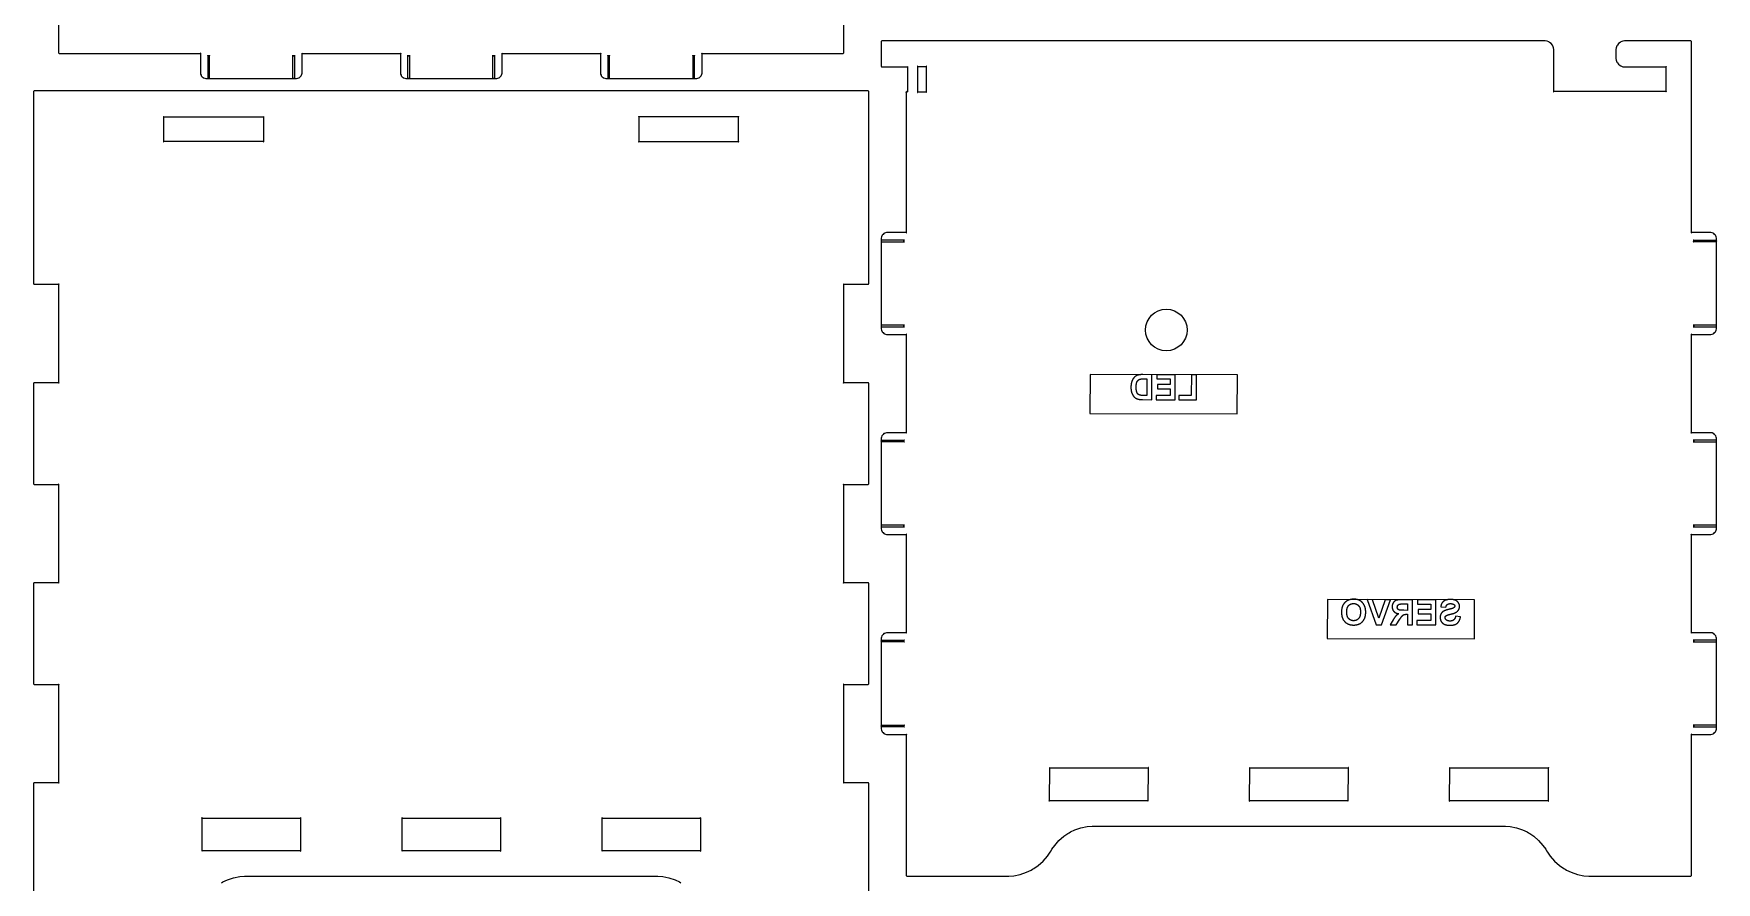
# Model space of a CAD drawing. Header units: millimetres. Extents: x 10 to 212, y 10 to 409.
# Drawn here: x 10 to 211.9, y 111 to 212.8 of the extents above; entities that cross this region are included whole.
import ezdxf

# ---------------------------------------------------------------- set-up
doc = ezdxf.new("R2010")
doc.units = ezdxf.units.MM
doc.layers.get('0').update_dxf_attribs({"linetype": 'CONTINUOUS'})

msp = doc.modelspace()

# ---------------------------------------------------------------- linework, layer by layer
for p, q in [((144.18, 171.86), (143.07, 171.87)), ((144.17, 168.86), (144.18, 171.86)), ((146.97, 171.86), (144.75, 171.86)), ((144.75, 171.86), (144.75, 171.35)), ((146.96, 168.86), (146.97, 171.86)), ((148.91, 171.83), (148.9, 169.36)), ((149.52, 171.82), (148.91, 171.83)), ((149.51, 168.85), (149.52, 171.82)), ((143.3, 171.36), (143.57, 171.36)), ((143.57, 171.36), (143.57, 169.37)), ((144.75, 171.35), (146.37, 171.35)), ((146.36, 170.68), (144.86, 170.69)), ((144.86, 170.69), (144.86, 170.18)), ((144.86, 170.18), (146.36, 170.18)), ((146.37, 171.35), (146.36, 170.68)), ((146.36, 170.18), (146.36, 169.36)), ((143.03, 168.87), (144.17, 168.86)), ((143.57, 169.37), (143.11, 169.37)), ((146.36, 169.36), (144.68, 169.37)), ((144.68, 169.37), (144.68, 168.86)), ((144.68, 168.86), (146.96, 168.86)), ((148.9, 169.36), (147.4, 169.36)), ((147.4, 169.36), (147.4, 168.85)), ((147.4, 168.85), (149.51, 168.85)), ((170.66, 144.86), (170.02, 144.87)), ((170.02, 144.87), (171.09, 141.86)), ((171.39, 142.64), (170.66, 144.86)), ((172.16, 144.86), (171.39, 142.64)), ((171.73, 141.86), (172.81, 144.86)), ((172.81, 144.86), (172.16, 144.86)), ((175.45, 144.85), (174.18, 144.86)), ((174.37, 144.35), (174.85, 144.35)), ((174.85, 143.58), (174.4, 143.59)), ((174.85, 144.35), (174.85, 143.58)), ((175.45, 141.85), (175.45, 144.85)), ((178.25, 144.85), (176.03, 144.85)), ((176.03, 144.85), (176.03, 144.34)), ((176.03, 144.34), (177.64, 144.34)), ((177.64, 143.67), (176.14, 143.68)), ((176.14, 143.68), (176.14, 143.17)), ((177.64, 144.34), (177.64, 143.67)), ((178.24, 141.85), (178.25, 144.85)), ((178.84, 143.99), (179.45, 143.96)), ((171.09, 141.86), (171.73, 141.86)), ((173.12, 142.44), (172.75, 141.86)), ((172.75, 141.86), (173.47, 141.86)), ((173.47, 141.86), (173.91, 142.51)), ((174.72, 143.11), (174.84, 143.11)), ((174.84, 143.11), (174.84, 141.85)), ((174.84, 141.85), (175.45, 141.85)), ((177.64, 142.35), (175.96, 142.36)), ((175.96, 142.36), (175.96, 141.85)), ((175.96, 141.85), (178.24, 141.85)), ((176.14, 143.17), (177.64, 143.17)), ((177.64, 143.17), (177.64, 142.35)), ((181.2, 142.81), (180.61, 142.87))]:
    msp.add_line(p, q)
for points in [[(13, 227.4), (13, 210.5), (13, 210.48), (13.03, 210.43), (13.08, 210.4), (13.1, 210.4), (30, 210.4), (30.01, 210.4), (30.04, 210.41), (30.04, 210.44), (30.01, 210.44), (30, 210.41), (30, 210.4), (30, 208.1), (30, 208.06), (30.02, 207.92), (30.08, 207.78), (30.09, 207.75), (30.11, 207.72), (30.21, 207.61), (30.32, 207.51), (30.35, 207.49), (30.38, 207.48), (30.52, 207.43), (30.65, 207.4), (30.7, 207.4), (31, 207.4), (41.2, 207.4), (41.18, 207.4), (41.13, 207.43), (41.1, 207.48), (41.1, 207.5), (41.1, 210.2), (41.1, 210.19), (41.11, 210.15), (41.11, 210.15), (41.12, 210.15), (41.15, 210.12), (41.15, 210.11), (41.15, 210.11), (41.19, 210.1), (41.2, 210.1), (41.21, 210.1), (41.25, 210.11), (41.25, 210.11), (41.25, 210.12), (41.28, 210.15), (41.29, 210.15), (41.29, 210.15), (41.3, 210.19), (41.3, 210.2), (41.3, 207.5), (41.3, 207.48), (41.27, 207.43), (41.22, 207.4), (41.2, 207.4), (41.5, 207.4), (41.54, 207.4), (41.68, 207.43), (41.82, 207.48), (41.85, 207.49), (41.88, 207.51), (41.99, 207.61), (42.09, 207.72), (42.11, 207.75), (42.12, 207.78), (42.2, 208.02), (42.2, 208.1), (42.2, 210.4), (54, 210.4), (54, 210.41), (54.01, 210.44), (54.04, 210.44), (54.04, 210.41), (54.01, 210.4), (54, 210.4), (54, 208.1), (54, 208.06), (54.02, 207.92), (54.08, 207.78), (54.09, 207.75), (54.11, 207.72), (54.21, 207.61), (54.32, 207.51), (54.35, 207.49), (54.38, 207.48), (54.52, 207.43), (54.65, 207.4), (54.7, 207.4), (55, 207.4), (54.98, 207.4), (54.93, 207.43), (54.9, 207.48), (54.9, 207.5), (54.9, 210.2), (54.9, 210.19), (54.91, 210.15), (54.91, 210.15), (54.91, 210.15), (54.95, 210.12), (54.95, 210.11), (54.95, 210.11), (54.99, 210.1), (55, 210.1), (55.01, 210.1), (55.05, 210.11), (55.05, 210.11), (55.05, 210.12), (55.08, 210.15), (55.09, 210.15), (55.09, 210.15), (55.1, 210.19), (55.1, 210.2), (55.1, 207.5), (55.1, 207.48), (55.07, 207.43), (55.02, 207.4), (55, 207.4), (65.2, 207.4), (65.18, 207.4), (65.13, 207.43), (65.1, 207.48), (65.1, 207.5), (65.1, 210.2), (65.1, 210.19), (65.11, 210.15), (65.11, 210.15), (65.11, 210.15), (65.15, 210.12), (65.15, 210.11), (65.15, 210.11), (65.19, 210.1), (65.2, 210.1), (65.21, 210.1), (65.25, 210.11), (65.25, 210.11), (65.25, 210.12), (65.28, 210.15), (65.29, 210.15), (65.29, 210.15), (65.3, 210.19), (65.3, 210.2), (65.3, 207.5), (65.3, 207.48), (65.27, 207.43), (65.22, 207.4), (65.2, 207.4), (65.5, 207.4), (65.59, 207.4), (65.82, 207.48), (65.85, 207.49), (65.88, 207.51), (65.99, 207.61), (66.09, 207.72), (66.11, 207.75), (66.12, 207.78), (66.2, 208.02), (66.2, 208.1), (66.2, 210.4), (78, 210.4), (78, 210.41), (78.01, 210.44), (78.04, 210.44), (78.04, 210.41), (78.01, 210.4), (78, 210.4), (78, 208.1), (78, 208.06), (78.02, 207.92), (78.08, 207.78), (78.09, 207.75), (78.11, 207.72), (78.21, 207.61), (78.32, 207.51), (78.35, 207.49), (78.38, 207.48), (78.52, 207.43), (78.65, 207.4), (78.7, 207.4), (79, 207.4), (79.02, 207.4), (79.07, 207.43), (79.1, 207.48), (79.1, 207.5), (79.1, 210.2), (79.1, 210.19), (79.09, 210.15), (79.09, 210.15), (79.08, 210.15), (79.05, 210.12), (79.05, 210.11), (79.05, 210.11), (79.01, 210.1), (79, 210.1), (78.99, 210.1), (78.95, 210.11), (78.95, 210.11), (78.95, 210.12), (78.91, 210.15), (78.91, 210.15), (78.91, 210.15), (78.9, 210.19), (78.9, 210.2), (78.9, 207.5), (78.9, 207.48), (78.93, 207.43), (78.98, 207.4), (79, 207.4), (89.2, 207.4), (89.5, 207.4), (89.59, 207.4), (89.82, 207.48), (89.85, 207.49), (89.88, 207.51), (89.99, 207.61), (90.09, 207.72), (90.11, 207.75), (90.12, 207.78), (90.2, 208.02), (90.2, 208.1), (90.2, 210.4), (90.19, 210.4), (90.16, 210.41), (90.16, 210.44), (90.18, 210.44), (90.2, 210.41), (90.2, 210.4), (107.1, 210.4), (107.12, 210.4), (107.17, 210.43), (107.2, 210.48), (107.2, 210.5), (107.2, 227.4)], [(110.2, 105.8), (110.2, 122.8), (110.2, 122.82), (110.17, 122.87), (110.12, 122.9), (110.1, 122.9), (107.2, 122.9), (107.2, 134.7), (107.2, 134.71), (107.19, 134.74), (107.16, 134.74), (107.16, 134.72), (107.19, 134.7), (107.2, 134.7), (110.1, 134.7), (110.12, 134.7), (110.17, 134.73), (110.2, 134.78), (110.2, 134.8), (110.2, 146.8), (110.2, 146.82), (110.17, 146.87), (110.12, 146.9), (110.1, 146.9), (107.2, 146.9), (107.2, 146.89), (107.19, 146.86), (107.16, 146.86), (107.16, 146.89), (107.19, 146.9), (107.2, 146.9), (107.2, 158.7), (107.19, 158.7), (107.16, 158.72), (107.16, 158.74), (107.19, 158.74), (107.2, 158.71), (107.2, 158.7), (110.1, 158.7), (110.12, 158.7), (110.17, 158.73), (110.2, 158.78), (110.2, 158.8), (110.2, 170.8), (110.2, 170.82), (110.17, 170.87), (110.12, 170.9), (110.1, 170.9), (107.2, 170.9), (107.2, 170.89), (107.19, 170.86), (107.16, 170.86), (107.16, 170.89), (107.19, 170.9), (107.2, 170.9), (107.2, 182.7), (110.1, 182.7), (110.12, 182.7), (110.17, 182.73), (110.2, 182.78), (110.2, 182.8), (110.2, 199.8), (110.2, 205.8), (110.2, 205.82), (110.17, 205.87), (110.12, 205.9), (110.1, 205.9), (107.1, 205.9), (70.1, 205.9), (50.1, 205.9), (13.1, 205.9), (10.1, 205.9), (10.08, 205.9), (10.03, 205.87), (10, 205.82), (10, 205.8), (10, 199.8), (10, 182.8), (10, 182.78), (10.03, 182.73), (10.08, 182.7), (10.1, 182.7), (13, 182.7), (13, 182.71), (13.01, 182.74), (13.04, 182.74), (13.04, 182.72), (13.01, 182.7), (13, 182.7), (13, 170.9), (13.01, 170.9), (13.04, 170.89), (13.04, 170.86), (13.01, 170.86), (13, 170.89), (13, 170.9), (10.1, 170.9), (10.08, 170.9), (10.03, 170.87), (10, 170.82), (10, 170.8), (10, 158.8), (10, 158.78), (10.03, 158.73), (10.08, 158.7), (10.1, 158.7), (13, 158.7), (13, 146.9), (10.1, 146.9), (10.08, 146.9), (10.03, 146.87), (10, 146.82), (10, 146.8), (10, 134.8), (10, 134.78), (10.03, 134.73), (10.08, 134.7), (10.1, 134.7), (13, 134.7), (13, 134.71), (13.01, 134.74), (13.04, 134.74), (13.04, 134.72), (13.01, 134.7), (13, 134.7), (13, 122.9), (13.01, 122.9), (13.04, 122.89), (13.04, 122.86), (13.01, 122.86), (13, 122.89), (13, 122.9), (10.1, 122.9), (10.08, 122.9), (10.03, 122.87), (10, 122.82), (10, 122.8), (10, 105.8)], [(32.54, 110.91), (32.71, 111.01), (33.24, 111.25), (33.96, 111.5), (34.72, 111.65), (35.3, 111.7), (35.49, 111.7), (84.71, 111.7), (84.9, 111.7), (85.48, 111.65), (86.23, 111.5), (86.96, 111.25), (87.49, 111.01), (87.66, 110.91)]]:
    msp.add_lwpolyline(points)
for points in [[(31.1, 207.48), (31.1, 207.5), (31.1, 210.2), (31.1, 210.19), (31.09, 210.15), (31.09, 210.15), (31.08, 210.15), (31.05, 210.12), (31.05, 210.11), (31.05, 210.11), (31.01, 210.1), (31, 210.1), (30.99, 210.1), (30.95, 210.11), (30.95, 210.11), (30.95, 210.12), (30.91, 210.15), (30.91, 210.15), (30.91, 210.15), (30.9, 210.19), (30.9, 210.2), (30.9, 207.5), (30.9, 207.48), (30.93, 207.43), (30.98, 207.4), (31, 207.4), (31.02, 207.4), (31.07, 207.43)], [(42.16, 210.44), (42.16, 210.41), (42.19, 210.4), (42.2, 210.4), (42.2, 210.41), (42.18, 210.44)], [(66.18, 210.44), (66.16, 210.44), (66.16, 210.41), (66.19, 210.4), (66.2, 210.4), (66.2, 210.41)], [(89.3, 210.2), (89.3, 210.19), (89.29, 210.15), (89.29, 210.15), (89.28, 210.15), (89.25, 210.12), (89.25, 210.11), (89.25, 210.11), (89.21, 210.1), (89.2, 210.1), (89.19, 210.1), (89.15, 210.11), (89.15, 210.11), (89.15, 210.12), (89.11, 210.15), (89.11, 210.15), (89.11, 210.15), (89.1, 210.19), (89.1, 210.2), (89.1, 207.5), (89.1, 207.48), (89.13, 207.43), (89.18, 207.4), (89.2, 207.4), (89.22, 207.4), (89.27, 207.43), (89.3, 207.48), (89.3, 207.5)], [(127.6, 111.75), (128.38, 111.91), (129.13, 112.16), (129.68, 112.42), (129.85, 112.52), (130.02, 112.62), (130.51, 112.96), (131.11, 113.49), (131.64, 114.09), (131.98, 114.58), (132.08, 114.75), (132.18, 114.92), (132.51, 115.39), (133.02, 115.97), (133.6, 116.48), (134.07, 116.81), (134.24, 116.91), (134.41, 117.01), (134.94, 117.25), (135.66, 117.5), (136.42, 117.65), (137, 117.7), (137.19, 117.7), (186.41, 117.7), (186.6, 117.7), (187.18, 117.65), (187.93, 117.5), (188.66, 117.25), (189.19, 117.01), (189.36, 116.91), (189.52, 116.81), (190, 116.48), (190.58, 115.97), (191.09, 115.39), (191.42, 114.92), (191.52, 114.75), (191.62, 114.58), (191.96, 114.09), (192.49, 113.49), (193.09, 112.96), (193.58, 112.62), (193.75, 112.52), (193.92, 112.42), (194.47, 112.16), (195.22, 111.91), (196, 111.75), (196.6, 111.7), (196.8, 111.7), (208.8, 111.7), (208.82, 111.7), (208.87, 111.73), (208.9, 111.78), (208.9, 111.8), (208.9, 128.7), (208.9, 128.71), (208.88, 128.74), (208.86, 128.74), (208.86, 128.72), (208.89, 128.7), (208.9, 128.7), (211.2, 128.7), (211.24, 128.7), (211.38, 128.72), (211.52, 128.78), (211.55, 128.79), (211.58, 128.81), (211.69, 128.91), (211.79, 129.02), (211.81, 129.05), (211.82, 129.08), (211.9, 129.32), (211.9, 129.4), (211.9, 129.7), (211.9, 139.9), (211.9, 140.2), (211.9, 140.25), (211.88, 140.38), (211.82, 140.52), (211.81, 140.55), (211.79, 140.58), (211.69, 140.69), (211.58, 140.79), (211.55, 140.81), (211.52, 140.82), (211.38, 140.88), (211.24, 140.9), (211.2, 140.9), (208.9, 140.9), (208.89, 140.9), (208.86, 140.89), (208.86, 140.86), (208.88, 140.86), (208.9, 140.89), (208.9, 140.9), (208.9, 152.7), (208.89, 152.7), (208.86, 152.72), (208.86, 152.74), (208.88, 152.74), (208.9, 152.71), (208.9, 152.7), (211.2, 152.7), (211.24, 152.7), (211.38, 152.73), (211.52, 152.78), (211.55, 152.79), (211.58, 152.81), (211.69, 152.91), (211.79, 153.02), (211.81, 153.05), (211.82, 153.08), (211.9, 153.32), (211.9, 153.4), (211.9, 153.7), (211.9, 153.72), (211.87, 153.77), (211.82, 153.8), (211.8, 153.8), (209.1, 153.8), (209.11, 153.8), (209.15, 153.79), (209.15, 153.79), (209.15, 153.78), (209.18, 153.75), (209.19, 153.75), (209.19, 153.75), (209.2, 153.71), (209.2, 153.7), (209.2, 153.69), (209.19, 153.65), (209.19, 153.65), (209.18, 153.65), (209.15, 153.62), (209.15, 153.61), (209.15, 153.61), (209.11, 153.6), (209.1, 153.6), (211.8, 153.6), (211.82, 153.6), (211.87, 153.63), (211.9, 153.68), (211.9, 153.7), (211.9, 163.9), (211.9, 164.2), (211.9, 164.25), (211.88, 164.38), (211.82, 164.52), (211.81, 164.55), (211.79, 164.58), (211.69, 164.69), (211.58, 164.79), (211.55, 164.81), (211.52, 164.82), (211.38, 164.88), (211.24, 164.9), (211.2, 164.9), (208.9, 164.9), (208.9, 164.89), (208.88, 164.86), (208.86, 164.86), (208.86, 164.89), (208.89, 164.9), (208.9, 164.9), (208.9, 176.7), (208.9, 176.71), (208.88, 176.74), (208.86, 176.74), (208.86, 176.72), (208.89, 176.7), (208.9, 176.7), (211.2, 176.7), (211.24, 176.7), (211.38, 176.72), (211.52, 176.78), (211.55, 176.79), (211.58, 176.81), (211.69, 176.91), (211.79, 177.02), (211.81, 177.05), (211.82, 177.08), (211.88, 177.22), (211.9, 177.36), (211.9, 177.4), (211.9, 177.7), (211.9, 187.9), (211.9, 187.88), (211.87, 187.83), (211.82, 187.8), (211.8, 187.8), (209.1, 187.8), (209.11, 187.8), (209.15, 187.81), (209.15, 187.81), (209.15, 187.82), (209.18, 187.85), (209.19, 187.85), (209.19, 187.85), (209.2, 187.89), (209.2, 187.9), (209.2, 187.91), (209.19, 187.95), (209.19, 187.95), (209.18, 187.96), (209.15, 187.99), (209.15, 187.99), (209.15, 187.99), (209.11, 188), (209.1, 188), (211.8, 188), (211.82, 188), (211.87, 187.97), (211.9, 187.92), (211.9, 187.9), (211.9, 188.2), (211.9, 188.25), (211.88, 188.38), (211.82, 188.52), (211.81, 188.55), (211.79, 188.58), (211.69, 188.69), (211.58, 188.79), (211.55, 188.81), (211.52, 188.82), (211.38, 188.88), (211.24, 188.9), (211.2, 188.9), (208.9, 188.9), (208.89, 188.9), (208.86, 188.89), (208.86, 188.86), (208.88, 188.86), (208.9, 188.89), (208.9, 188.9), (208.9, 205.8), (208.9, 211.8), (208.9, 211.82), (208.87, 211.87), (208.82, 211.9), (208.8, 211.9), (200.95, 211.9), (200.88, 211.9), (200.67, 211.86), (200.44, 211.78), (200.4, 211.75), (200.36, 211.73), (200.17, 211.58), (200.02, 211.39), (200, 211.35), (199.97, 211.31), (199.89, 211.09), (199.85, 210.87), (199.85, 210.8), (199.85, 209.88), (199.85, 209.81), (199.89, 209.59), (199.97, 209.37), (200, 209.33), (200.02, 209.28), (200.17, 209.1), (200.36, 208.95), (200.4, 208.92), (200.44, 208.9), (200.67, 208.81), (200.88, 208.78), (200.95, 208.78), (205.85, 208.78), (205.85, 208.79), (205.86, 208.82), (205.89, 208.81), (205.89, 208.79), (205.86, 208.78), (205.85, 208.78), (205.85, 205.82), (205.86, 205.82), (205.89, 205.81), (205.89, 205.79), (205.86, 205.78), (205.85, 205.82), (205.85, 205.82), (192.4, 205.82), (192.39, 205.82), (192.36, 205.81), (192.36, 205.79), (192.39, 205.78), (192.4, 205.82), (192.4, 205.82), (192.4, 210.8), (192.4, 210.87), (192.36, 211.09), (192.28, 211.31), (192.25, 211.35), (192.23, 211.39), (192.08, 211.58), (191.89, 211.73), (191.85, 211.75), (191.81, 211.78), (191.58, 211.86), (191.37, 211.9), (191.3, 211.9), (111.8, 211.9), (111.78, 211.9), (111.73, 211.87), (111.7, 211.82), (111.7, 211.8), (111.7, 208.88), (111.7, 208.86), (111.73, 208.81), (111.78, 208.78), (111.8, 208.78), (114.85, 208.78), (114.85, 205.82), (114.85, 205.82), (114.86, 205.78), (114.89, 205.79), (114.89, 205.81), (114.86, 205.82), (114.85, 205.82), (114.8, 205.82), (114.78, 205.82), (114.73, 205.8), (114.7, 205.74), (114.7, 205.72), (114.7, 205.8), (114.7, 188.9), (112.4, 188.9), (112.31, 188.9), (112.08, 188.82), (112.05, 188.81), (112.02, 188.79), (111.91, 188.69), (111.81, 188.58), (111.79, 188.55), (111.78, 188.52), (111.72, 188.38), (111.7, 188.25), (111.7, 188.2), (111.7, 187.9), (111.7, 177.7), (111.7, 177.68), (111.73, 177.63), (111.78, 177.6), (111.8, 177.6), (114.5, 177.6), (114.49, 177.6), (114.45, 177.61), (114.45, 177.61), (114.45, 177.62), (114.41, 177.65), (114.41, 177.65), (114.41, 177.65), (114.4, 177.69), (114.4, 177.7), (114.4, 177.71), (114.41, 177.75), (114.41, 177.75), (114.41, 177.75), (114.45, 177.79), (114.45, 177.79), (114.45, 177.79), (114.49, 177.8), (114.5, 177.8), (111.8, 177.8), (111.78, 177.8), (111.73, 177.77), (111.7, 177.72), (111.7, 177.7), (111.7, 177.4), (111.7, 177.36), (111.72, 177.22), (111.78, 177.08), (111.79, 177.05), (111.81, 177.02), (111.91, 176.91), (112.02, 176.81), (112.05, 176.79), (112.08, 176.78), (112.32, 176.7), (112.4, 176.7), (114.7, 176.7), (114.71, 176.7), (114.74, 176.72), (114.74, 176.74), (114.71, 176.74), (114.7, 176.71), (114.7, 176.7), (114.7, 164.9), (114.7, 164.89), (114.71, 164.86), (114.74, 164.86), (114.74, 164.89), (114.71, 164.9), (114.7, 164.9), (112.4, 164.9), (112.31, 164.9), (112.08, 164.82), (112.05, 164.81), (112.02, 164.79), (111.91, 164.69), (111.81, 164.58), (111.79, 164.55), (111.78, 164.52), (111.72, 164.38), (111.7, 164.25), (111.7, 164.2), (111.7, 163.9), (111.7, 163.92), (111.73, 163.97), (111.78, 164), (111.8, 164), (114.5, 164), (114.49, 164), (114.45, 163.99), (114.45, 163.99), (114.45, 163.99), (114.41, 163.95), (114.41, 163.95), (114.41, 163.95), (114.4, 163.91), (114.4, 163.9), (114.4, 163.89), (114.41, 163.85), (114.41, 163.85), (114.41, 163.85), (114.45, 163.82), (114.45, 163.81), (114.45, 163.81), (114.49, 163.8), (114.5, 163.8), (111.8, 163.8), (111.78, 163.8), (111.73, 163.83), (111.7, 163.88), (111.7, 163.9), (111.7, 153.7), (111.7, 153.68), (111.73, 153.63), (111.78, 153.6), (111.8, 153.6), (114.5, 153.6), (114.49, 153.6), (114.45, 153.61), (114.45, 153.61), (114.45, 153.62), (114.41, 153.65), (114.41, 153.65), (114.41, 153.65), (114.4, 153.69), (114.4, 153.7), (114.4, 153.71), (114.41, 153.75), (114.41, 153.75), (114.41, 153.75), (114.45, 153.78), (114.45, 153.79), (114.45, 153.79), (114.49, 153.8), (114.5, 153.8), (111.8, 153.8), (111.78, 153.8), (111.73, 153.77), (111.7, 153.72), (111.7, 153.7), (111.7, 153.4), (111.7, 153.36), (111.72, 153.22), (111.78, 153.08), (111.79, 153.05), (111.81, 153.02), (111.91, 152.91), (112.02, 152.81), (112.05, 152.79), (112.08, 152.78), (112.32, 152.7), (112.4, 152.7), (114.7, 152.7), (114.71, 152.7), (114.74, 152.72), (114.74, 152.74), (114.71, 152.74), (114.7, 152.71), (114.7, 152.7), (114.7, 140.9), (112.4, 140.9), (112.31, 140.9), (112.08, 140.82), (112.05, 140.81), (112.02, 140.79), (111.91, 140.69), (111.81, 140.58), (111.79, 140.55), (111.78, 140.52), (111.72, 140.38), (111.7, 140.25), (111.7, 140.2), (111.7, 139.9), (111.7, 139.92), (111.73, 139.97), (111.78, 140), (111.8, 140), (114.5, 140), (114.49, 140), (114.45, 139.99), (114.45, 139.99), (114.45, 139.99), (114.41, 139.96), (114.41, 139.95), (114.41, 139.95), (114.4, 139.91), (114.4, 139.9), (114.4, 139.89), (114.41, 139.85), (114.41, 139.85), (114.41, 139.85), (114.45, 139.82), (114.45, 139.81), (114.45, 139.81), (114.49, 139.8), (114.5, 139.8), (111.8, 139.8), (111.78, 139.8), (111.73, 139.83), (111.7, 139.88), (111.7, 139.9), (111.7, 129.7), (111.7, 129.72), (111.73, 129.77), (111.78, 129.8), (111.8, 129.8), (114.5, 129.8), (114.49, 129.8), (114.45, 129.79), (114.45, 129.79), (114.45, 129.78), (114.41, 129.75), (114.41, 129.75), (114.41, 129.75), (114.4, 129.71), (114.4, 129.7), (114.4, 129.69), (114.41, 129.65), (114.41, 129.65), (114.41, 129.65), (114.45, 129.62), (114.45, 129.61), (114.45, 129.61), (114.49, 129.6), (114.5, 129.6), (111.8, 129.6), (111.78, 129.6), (111.73, 129.63), (111.7, 129.68), (111.7, 129.7), (111.7, 129.4), (111.7, 129.36), (111.72, 129.22), (111.78, 129.08), (111.79, 129.05), (111.81, 129.02), (111.91, 128.91), (112.02, 128.81), (112.05, 128.79), (112.08, 128.78), (112.32, 128.7), (112.4, 128.7), (114.7, 128.7), (114.7, 128.71), (114.71, 128.74), (114.74, 128.74), (114.74, 128.72), (114.71, 128.7), (114.7, 128.7), (114.7, 111.8), (114.7, 111.78), (114.73, 111.73), (114.78, 111.7), (114.8, 111.7), (126.8, 111.7), (127, 111.7)], [(114.85, 208.78), (114.86, 208.78), (114.89, 208.79), (114.89, 208.81), (114.86, 208.82), (114.85, 208.79)], [(116.09, 208.85), (116.1, 208.85), (116.1, 208.86), (116.08, 208.89), (116.06, 208.89), (116.06, 208.87)], [(116.1, 208.85), (116.6, 208.85), (117.1, 208.85), (117.1, 205.75), (116.1, 205.75)], [(117.11, 208.85), (117.14, 208.87), (117.14, 208.89), (117.11, 208.89), (117.1, 208.86), (117.1, 208.85)], [(116.08, 205.71), (116.1, 205.74), (116.1, 205.75), (116.09, 205.75), (116.06, 205.74), (116.06, 205.71)], [(117.11, 205.71), (117.14, 205.71), (117.14, 205.74), (117.11, 205.75), (117.1, 205.75), (117.1, 205.74)], [(25.62, 199.83), (25.62, 202.78), (25.61, 202.78), (25.58, 202.79), (25.59, 202.81), (25.61, 202.82), (25.62, 202.79), (25.62, 202.78), (31.6, 202.78), (37.58, 202.78), (37.58, 199.83)], [(37.58, 202.78), (37.58, 202.78), (37.62, 202.79), (37.61, 202.81), (37.59, 202.82), (37.58, 202.79)], [(82.63, 199.81), (82.63, 199.83), (94.57, 199.83), (94.57, 199.81), (94.59, 199.78), (94.61, 199.79), (94.62, 199.81), (94.58, 199.83), (94.57, 199.83), (94.57, 202.78), (88.6, 202.78), (82.63, 202.78), (82.63, 202.79), (82.61, 202.82), (82.59, 202.81), (82.58, 202.79), (82.61, 202.78), (82.63, 202.78), (82.63, 199.83), (82.61, 199.83), (82.58, 199.81), (82.59, 199.79), (82.61, 199.78)], [(94.59, 202.82), (94.57, 202.79), (94.57, 202.78), (94.58, 202.78), (94.62, 202.79), (94.61, 202.81)], [(25.62, 199.83), (25.61, 199.83), (25.58, 199.81), (25.59, 199.79), (25.61, 199.78), (25.62, 199.81)], [(37.58, 199.83), (37.58, 199.81), (37.59, 199.78), (37.61, 199.79), (37.62, 199.81), (37.58, 199.83)], [(114.41, 187.85), (114.41, 187.85), (114.4, 187.89), (114.4, 187.9), (114.4, 187.91), (114.41, 187.95), (114.41, 187.95), (114.41, 187.96), (114.45, 187.99), (114.45, 187.99), (114.45, 187.99), (114.49, 188), (114.5, 188), (111.8, 188), (111.78, 188), (111.73, 187.97), (111.7, 187.92), (111.7, 187.9), (111.7, 187.88), (111.73, 187.83), (111.78, 187.8), (111.8, 187.8), (114.5, 187.8), (114.49, 187.8), (114.45, 187.81), (114.45, 187.81), (114.45, 187.82), (114.41, 187.85)], [(114.71, 188.86), (114.74, 188.86), (114.74, 188.89), (114.71, 188.9), (114.7, 188.9), (114.7, 188.89)], [(107.19, 182.7), (107.2, 182.7), (107.2, 182.71), (107.19, 182.74), (107.16, 182.74), (107.16, 182.72)], [(209.15, 177.61), (209.11, 177.6), (209.1, 177.6), (211.8, 177.6), (211.82, 177.6), (211.87, 177.63), (211.9, 177.68), (211.9, 177.7), (211.9, 177.72), (211.87, 177.77), (211.82, 177.8), (211.8, 177.8), (209.1, 177.8), (209.11, 177.8), (209.15, 177.79), (209.15, 177.79), (209.15, 177.79), (209.18, 177.75), (209.19, 177.75), (209.19, 177.75), (209.2, 177.71), (209.2, 177.7), (209.2, 177.69), (209.19, 177.65), (209.19, 177.65), (209.18, 177.65), (209.15, 177.62), (209.15, 177.61)], [(136.74, 167.21), (154.41, 167.17), (154.43, 171.84), (136.75, 171.88)], [(209.1, 164), (209.11, 164), (209.15, 163.99), (209.15, 163.99), (209.15, 163.99), (209.18, 163.95), (209.19, 163.95), (209.19, 163.95), (209.2, 163.91), (209.2, 163.9), (209.2, 163.89), (209.19, 163.85), (209.19, 163.85), (209.18, 163.85), (209.15, 163.82), (209.15, 163.81), (209.15, 163.81), (209.11, 163.8), (209.1, 163.8), (211.8, 163.8), (211.82, 163.8), (211.87, 163.83), (211.9, 163.88), (211.9, 163.9), (211.9, 163.92), (211.87, 163.97), (211.82, 164), (211.8, 164)], [(13, 158.7), (13.01, 158.7), (13.04, 158.72), (13.04, 158.74), (13.01, 158.74), (13, 158.71)], [(13, 146.89), (13.01, 146.86), (13.04, 146.86), (13.04, 146.89), (13.01, 146.9), (13, 146.9)], [(165.21, 140.21), (182.89, 140.16), (182.9, 144.83), (165.23, 144.88)], [(114.7, 140.89), (114.71, 140.86), (114.74, 140.86), (114.74, 140.89), (114.71, 140.9), (114.7, 140.9)], [(211.87, 139.97), (211.82, 140), (211.8, 140), (209.1, 140), (209.11, 140), (209.15, 139.99), (209.15, 139.99), (209.15, 139.99), (209.18, 139.96), (209.19, 139.95), (209.19, 139.95), (209.2, 139.91), (209.2, 139.9), (209.2, 139.89), (209.19, 139.85), (209.19, 139.85), (209.18, 139.85), (209.15, 139.82), (209.15, 139.81), (209.15, 139.81), (209.11, 139.8), (209.1, 139.8), (211.8, 139.8), (211.82, 139.8), (211.87, 139.83), (211.9, 139.88), (211.9, 139.9), (211.9, 139.92)], [(211.87, 129.77), (211.82, 129.8), (211.8, 129.8), (209.1, 129.8), (209.11, 129.8), (209.15, 129.79), (209.15, 129.79), (209.15, 129.78), (209.18, 129.75), (209.19, 129.75), (209.19, 129.75), (209.2, 129.71), (209.2, 129.7), (209.2, 129.69), (209.19, 129.65), (209.19, 129.65), (209.18, 129.65), (209.15, 129.62), (209.15, 129.61), (209.15, 129.61), (209.11, 129.6), (209.1, 129.6), (211.8, 129.6), (211.82, 129.6), (211.87, 129.63), (211.9, 129.68), (211.9, 129.7), (211.9, 129.72)], [(137.8, 120.73), (131.9, 120.73), (131.9, 120.72), (131.88, 120.69), (131.86, 120.69), (131.86, 120.71), (131.89, 120.73), (131.9, 120.73), (131.91, 124.67), (143.71, 124.67), (143.7, 120.73)], [(131.87, 124.69), (131.9, 124.67), (131.91, 124.67), (131.91, 124.69), (131.9, 124.72), (131.87, 124.71)], [(143.72, 124.67), (143.75, 124.69), (143.75, 124.71), (143.72, 124.72), (143.71, 124.69), (143.71, 124.67)], [(155.9, 120.73), (155.91, 124.67), (155.91, 124.69), (155.9, 124.72), (155.87, 124.71), (155.87, 124.69), (155.9, 124.67), (155.91, 124.67), (167.71, 124.67), (167.7, 120.73), (167.7, 120.72), (167.71, 120.69), (167.74, 120.69), (167.74, 120.71), (167.71, 120.73), (167.7, 120.73), (161.8, 120.73)], [(167.71, 124.67), (167.72, 124.67), (167.75, 124.69), (167.75, 124.71), (167.72, 124.72), (167.71, 124.69)], [(179.91, 124.67), (179.91, 124.69), (179.9, 124.72), (179.87, 124.71), (179.87, 124.69), (179.9, 124.67)], [(185.8, 120.73), (179.9, 120.73), (179.91, 124.67), (191.71, 124.67), (191.71, 124.69), (191.72, 124.72), (191.75, 124.71), (191.75, 124.69), (191.72, 124.67), (191.71, 124.67), (191.7, 120.73)], [(107.2, 122.89), (107.2, 122.9), (107.19, 122.9), (107.16, 122.89), (107.16, 122.86), (107.19, 122.86)], [(143.71, 120.69), (143.74, 120.69), (143.74, 120.71), (143.71, 120.73), (143.7, 120.73), (143.7, 120.72)], [(155.89, 120.73), (155.86, 120.71), (155.86, 120.69), (155.88, 120.69), (155.9, 120.72), (155.9, 120.73)], [(179.88, 120.69), (179.9, 120.72), (179.9, 120.73), (179.89, 120.73), (179.86, 120.71), (179.86, 120.69)], [(191.71, 120.69), (191.74, 120.69), (191.74, 120.71), (191.71, 120.73), (191.7, 120.73), (191.7, 120.72)], [(36.1, 114.72), (30.2, 114.72), (30.2, 118.67), (30.19, 118.67), (30.16, 118.69), (30.16, 118.71), (30.18, 118.72), (30.2, 118.69), (30.2, 118.67), (42.01, 118.67), (42.04, 118.69), (42.04, 118.71), (42.01, 118.72), (42, 118.69), (42, 118.62), (42, 114.72)], [(54.2, 118.67), (54.2, 118.69), (54.18, 118.72), (54.16, 118.71), (54.16, 118.69), (54.19, 118.67)], [(54.16, 114.71), (54.16, 114.69), (54.18, 114.68), (54.2, 114.72), (54.2, 114.72), (54.2, 118.67), (66, 118.67), (66, 114.72), (66, 114.72), (66.01, 114.68), (66.04, 114.69), (66.04, 114.71), (66.01, 114.72), (66, 114.72), (60.1, 114.72), (54.2, 114.72), (54.19, 114.72)], [(66, 118.67), (66.01, 118.67), (66.04, 118.69), (66.04, 118.71), (66.01, 118.72), (66, 118.69)], [(78.19, 118.67), (78.2, 118.67), (78.2, 118.69), (78.18, 118.72), (78.16, 118.71), (78.16, 118.69)], [(78.2, 114.72), (78.2, 118.67), (90, 118.67), (90, 118.69), (90.01, 118.72), (90.04, 118.71), (90.04, 118.69), (90.01, 118.67), (90, 118.67), (90, 114.72), (84.1, 114.72)], [(30.2, 114.72), (30.2, 114.72), (30.19, 114.72), (30.16, 114.71), (30.16, 114.69), (30.18, 114.68)], [(42.01, 114.72), (42, 114.72), (42, 114.72), (42.01, 114.68), (42.04, 114.69), (42.04, 114.71)], [(78.18, 114.68), (78.2, 114.72), (78.2, 114.72), (78.19, 114.72), (78.16, 114.71), (78.16, 114.69)], [(90, 114.72), (90, 114.72), (90.01, 114.68), (90.04, 114.69), (90.04, 114.71), (90.01, 114.72)]]:
    msp.add_lwpolyline(points, close=True)
msp.add_circle((145.9, 177.22), 2.5)
for points in [[(142.5, 171.81), (142.24, 171.73), (142.05, 171.53)], [(143.07, 171.87), (142.7, 171.87), (142.5, 171.81)], [(141.76, 171.05), (141.66, 170.76), (141.66, 170.34)], [(141.66, 170.34), (141.66, 169.97), (141.75, 169.7)], [(141.75, 169.7), (141.86, 169.37), (142.07, 169.17)], [(142.05, 171.53), (141.86, 171.34), (141.76, 171.05)], [(142.29, 170.37), (142.29, 170.71), (142.35, 170.9)], [(142.35, 169.82), (142.29, 170.02), (142.29, 170.37)], [(142.35, 170.9), (142.41, 171.09), (142.52, 171.19)], [(142.5, 169.53), (142.41, 169.61), (142.35, 169.82)], [(142.52, 171.19), (142.63, 171.29), (142.8, 171.33)], [(142.8, 171.33), (142.93, 171.36), (143.3, 171.36)], [(142.07, 169.17), (142.23, 169.02), (142.5, 168.93)], [(142.75, 169.4), (142.6, 169.44), (142.5, 169.53)], [(142.5, 168.93), (142.7, 168.87), (143.03, 168.87)], [(143.11, 169.37), (142.86, 169.37), (142.75, 169.4)], [(167.32, 144.51), (166.92, 144.1), (166.92, 143.37)], [(166.92, 143.37), (166.92, 142.64), (167.31, 142.23)], [(168.38, 144.92), (167.72, 144.92), (167.32, 144.51)], [(167.55, 143.38), (167.55, 143.9), (167.77, 144.15)], [(167.78, 142.6), (167.54, 142.86), (167.55, 143.38)], [(167.77, 144.15), (168, 144.4), (168.37, 144.4)], [(168.37, 144.4), (168.75, 144.4), (168.98, 144.14)], [(169.03, 144.8), (168.75, 144.92), (168.38, 144.92)], [(169.2, 143.37), (169.2, 142.86), (168.97, 142.6)], [(168.98, 144.14), (169.21, 143.89), (169.2, 143.37)], [(169.42, 144.53), (169.24, 144.71), (169.03, 144.8)], [(169.69, 144.12), (169.59, 144.35), (169.42, 144.53)], [(169.83, 143.35), (169.83, 143.81), (169.69, 144.12)], [(173.13, 144.49), (173, 144.28), (173, 144.02)], [(173, 144.02), (173, 143.68), (173.2, 143.46)], [(173.48, 144.78), (173.26, 144.7), (173.13, 144.49)], [(173.2, 143.46), (173.39, 143.24), (173.79, 143.18)], [(174.18, 144.86), (173.7, 144.86), (173.48, 144.78)], [(173.62, 143.98), (173.62, 144.13), (173.7, 144.22)], [(173.68, 143.75), (173.62, 143.84), (173.62, 143.98)], [(173.85, 143.62), (173.74, 143.66), (173.68, 143.75)], [(173.7, 144.22), (173.78, 144.31), (173.93, 144.34)], [(174.4, 143.59), (173.96, 143.59), (173.85, 143.62)], [(173.93, 144.34), (174.01, 144.35), (174.37, 144.35)], [(179.15, 144.65), (178.86, 144.4), (178.84, 143.99)], [(179.21, 143.5), (179, 143.39), (178.88, 143.2)], [(180, 144.89), (179.43, 144.89), (179.15, 144.65)], [(179.86, 143.71), (179.42, 143.61), (179.21, 143.5)], [(179.45, 143.96), (179.49, 144.19), (179.62, 144.29)], [(179.62, 144.29), (179.75, 144.39), (180, 144.39)], [(180.42, 143.91), (180.31, 143.82), (179.86, 143.71)], [(180.59, 144.79), (180.34, 144.89), (180, 144.89)], [(180, 144.39), (180.27, 144.39), (180.42, 144.28)], [(180.13, 143.15), (180.62, 143.27), (180.81, 143.45)], [(180.42, 144.28), (180.51, 144.21), (180.51, 144.09)], [(180.51, 144.09), (180.51, 143.99), (180.42, 143.91)], [(180.96, 144.48), (180.83, 144.68), (180.59, 144.79)], [(180.81, 143.45), (181.09, 143.7), (181.09, 144.05)], [(181.09, 144.05), (181.09, 144.28), (180.96, 144.48)], [(167.31, 142.23), (167.71, 141.82), (168.37, 141.82)], [(168.37, 142.34), (168.01, 142.34), (167.78, 142.6)], [(168.97, 142.6), (168.73, 142.34), (168.37, 142.34)], [(168.37, 141.82), (169.04, 141.82), (169.43, 142.22)], [(169.43, 142.22), (169.83, 142.63), (169.83, 143.35)], [(173.46, 142.93), (173.34, 142.79), (173.12, 142.44)], [(173.79, 143.18), (173.59, 143.07), (173.46, 142.93)], [(173.91, 142.51), (174.15, 142.86), (174.23, 142.95)], [(174.23, 142.95), (174.32, 143.04), (174.42, 143.07)], [(174.42, 143.07), (174.51, 143.11), (174.72, 143.11)], [(178.88, 143.2), (178.76, 143), (178.76, 142.72)], [(178.76, 142.72), (178.76, 142.46), (178.9, 142.23)], [(178.9, 142.23), (179.04, 142.01), (179.3, 141.9)], [(179.3, 141.9), (179.56, 141.79), (179.95, 141.79)], [(179.36, 142.71), (179.36, 142.82), (179.42, 142.9)], [(179.51, 142.42), (179.36, 142.55), (179.36, 142.71)], [(179.42, 142.9), (179.49, 142.97), (179.64, 143.02)], [(179.95, 142.3), (179.66, 142.3), (179.51, 142.42)], [(179.64, 143.02), (179.75, 143.06), (180.13, 143.15)], [(180.39, 142.44), (180.23, 142.3), (179.95, 142.3)], [(179.95, 141.79), (180.52, 141.79), (180.83, 142.05)], [(180.61, 142.87), (180.55, 142.58), (180.39, 142.44)], [(180.83, 142.05), (181.13, 142.31), (181.2, 142.81)]]:
    msp.add_open_spline(points, degree=2)

doc.saveas('drawing.dxf')
